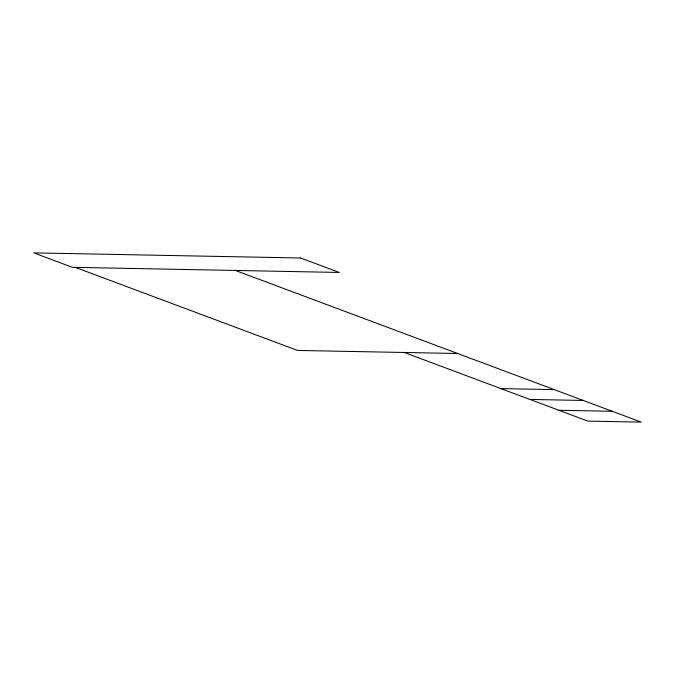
<?xml version="1.0" encoding="UTF-8"?>
<svg xmlns="http://www.w3.org/2000/svg" width="675" height="675" viewBox="0 0 675 675"><rect width="100%" height="100%" fill="white"/><g stroke="black" fill="none" stroke-linecap="round" stroke-linejoin="round"><path stroke-width="1.01" d="M457.675 353.506L297.523 350.435L75.296 267.376M500.909 388.598L554.293 389.618M529.9 399.431L583.276 400.452M558.883 410.265L612.267 411.286M235.44 270.456L641.25 422.12L587.866 421.099L404.291 352.485M300.653 258.002L33.75 252.88L72.402 267.325L339.306 272.447L300.653 258.002"/></g></svg>
